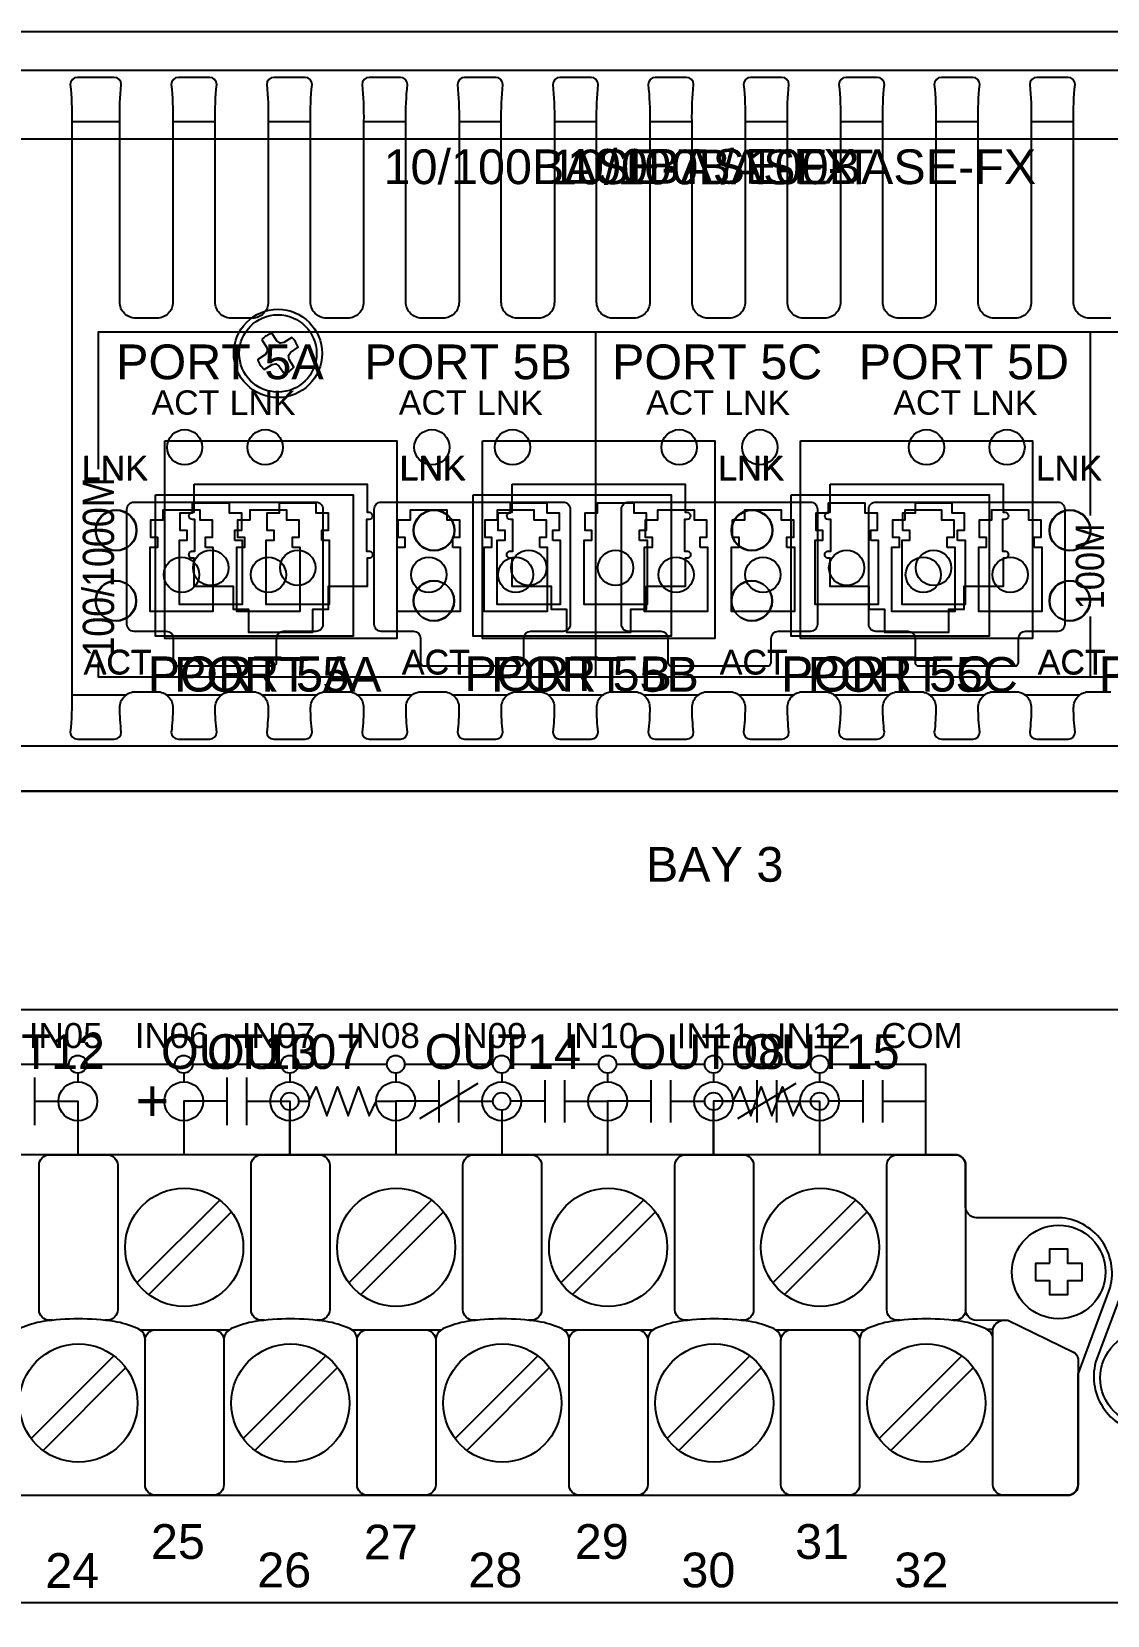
# Model space of a CAD drawing. Extents: x 1 to 47.7, y 0.3 to 34.2.
# Drawn here: x 35.343 to 38.388, y 12.571 to 17.055 of the extents above; entities that cross this region are included whole.
import ezdxf

# ---------------------------------------------------------------- set-up
doc = ezdxf.new("R2010")
doc.units = 0
doc.header["$MEASUREMENT"] = 0
for name, color, linetype in [('2_1__6___4__10-100BASE-T_C', 7, 'CONTINUOUS'), ('2_2__7___4__100BASE-FX_CON', 7, 'CONTINUOUS'), ('2_3__8___2__10-100BASE-T__', 7, 'CONTINUOUS'), ('2_4__9___2__100-1000BASE__', 7, 'CONTINUOUS'), ('4_1__2___8__OPTOISO_IND_LS', 7, 'CONTINUOUS'), ('4_2__7___8__OPTOISO_IND_LS', 7, 'CONTINUOUS'), ('4_3__4___24__OPTOISO_LS_IN', 7, 'CONTINUOUS'), ('4_4__D___24__OPTOISO_LS_IN', 7, 'CONTINUOUS'), ('4_5__8___8__OPTOISO_IND_LS', 7, 'CONTINUOUS'), ('6_0______DWG_', 7, 'CONTINUOUS')]:
    doc.layers.add(name, color=color, linetype=linetype)
doc.styles.add('ARIAL', font='arial.ttf')

msp = doc.modelspace()

# ---------------------------------------------------------------- linework, layer by layer
at = {"layer": '2_1__6___4__10-100BASE-T_C'}
for points in [[(35.0448, 16.7518), (39.5348, 16.7518, -0.414214), (39.6148, 16.6718), (39.6148, 15.1118, -0.414214), (39.5348, 15.0318), (35.0448, 15.0318, -0.414214), (34.9648, 15.1118), (34.9648, 16.6718, -0.414214)], [(35.9946, 16.1827), (36.0084, 16.1605), (36.0102, 16.15), (36.0043, 16.1411), (35.9828, 16.1263, 0.141658), (36.0009, 16.0986), (36.0231, 16.1123), (36.0336, 16.1142), (36.0425, 16.1083), (36.0572, 16.0868, 0.141658), (36.085, 16.1049), (36.0712, 16.1271), (36.0693, 16.1376), (36.0753, 16.1465), (36.0968, 16.1612, 0.141657), (36.0787, 16.189), (36.0565, 16.1752), (36.046, 16.1733), (36.0371, 16.1793), (36.0223, 16.2008, 0.141658)], [(35.8028, 15.774), (36.2928, 15.774), (36.2928, 15.694), (36.2978, 15.694, -1), (36.2978, 15.674), (36.2909, 15.674), (36.2909, 15.584), (36.2978, 15.584, -1.000014), (36.2978, 15.564), (36.2928, 15.564), (36.2928, 15.484), (36.1818, 15.484), (36.1818, 15.419), (36.1378, 15.419), (36.1378, 15.354), (35.9578, 15.354), (35.9578, 15.419), (35.9138, 15.419), (35.9138, 15.484), (35.8028, 15.484), (35.8028, 15.564), (35.7978, 15.564, -1.000005), (35.7978, 15.584), (35.8047, 15.584), (35.8047, 15.674), (35.7978, 15.674, -1), (35.7978, 15.694), (35.8028, 15.694)], [(36.7028, 15.774), (37.1928, 15.774), (37.1928, 15.694), (37.1978, 15.694, -1), (37.1978, 15.674), (37.1909, 15.674), (37.1909, 15.584), (37.1978, 15.584, -1.000014), (37.1978, 15.564), (37.1928, 15.564), (37.1928, 15.484), (37.0818, 15.484), (37.0818, 15.419), (37.0378, 15.419), (37.0378, 15.354), (36.8578, 15.354), (36.8578, 15.419), (36.8138, 15.419), (36.8138, 15.484), (36.7028, 15.484), (36.7028, 15.564), (36.6978, 15.564, -1.000005), (36.6978, 15.584), (36.7047, 15.584), (36.7047, 15.674), (36.6978, 15.674, -1), (36.6978, 15.694), (36.7028, 15.694)], [(37.6028, 15.774), (38.0928, 15.774), (38.0928, 15.694), (38.0978, 15.694, -1), (38.0978, 15.674), (38.0909, 15.674), (38.0909, 15.584), (38.0978, 15.584, -1.000014), (38.0978, 15.564), (38.0928, 15.564), (38.0928, 15.484), (37.9818, 15.484), (37.9818, 15.419), (37.9378, 15.419), (37.9378, 15.354), (37.7578, 15.354), (37.7578, 15.419), (37.7138, 15.419), (37.7138, 15.484), (37.6028, 15.484), (37.6028, 15.564), (37.5978, 15.564, -1.000005), (37.5978, 15.584), (37.6047, 15.584), (37.6047, 15.674), (37.5978, 15.674, -1), (37.5978, 15.694), (37.6028, 15.694)]]:
    msp.add_lwpolyline(points, format="xyb", close=True, dxfattribs=at)
for points in [[(35.7193, 15.8968), (36.3763, 15.8968), (36.3763, 15.3368), (35.7193, 15.3368)], [(36.6193, 15.8968), (37.2763, 15.8968), (37.2763, 15.3368), (36.6193, 15.3368)], [(37.5193, 15.8968), (38.1763, 15.8968), (38.1763, 15.3368), (37.5193, 15.3368)]]:
    msp.add_lwpolyline(points, close=True, dxfattribs=at)
for centre, radius in [((36.0398, 16.1438), 0.125), ((36.0398, 16.1438), 0.1095), ((35.5818, 15.6428), 0.0581), ((36.4818, 15.6428), 0.0581), ((37.3818, 15.6428), 0.0581), ((38.2818, 15.6428), 0.0581), ((35.5808, 15.4438), 0.0571), ((36.4808, 15.4438), 0.0571), ((37.3808, 15.4438), 0.0571), ((38.2808, 15.4438), 0.0571)]:
    msp.add_circle(centre, radius, dxfattribs=at)
at = {"layer": '2_2__7___4__100BASE-FX_CON'}
for points in [[(35.0448, 16.7518), (39.5348, 16.7518, -0.414214), (39.6148, 16.6718), (39.6148, 15.1118, -0.414214), (39.5348, 15.0318), (35.0448, 15.0318, -0.414214), (34.9648, 15.1118), (34.9648, 16.6718, -0.414214)], [(35.9946, 16.1827), (36.0084, 16.1605), (36.0102, 16.15), (36.0043, 16.1411), (35.9828, 16.1263, 0.141658), (36.0009, 16.0986), (36.0231, 16.1123), (36.0336, 16.1142), (36.0425, 16.1083), (36.0572, 16.0868, 0.141658), (36.085, 16.1049), (36.0712, 16.1271), (36.0693, 16.1376), (36.0753, 16.1465), (36.0968, 16.1612, 0.141657), (36.0787, 16.189), (36.0565, 16.1752), (36.046, 16.1733), (36.0371, 16.1793), (36.0223, 16.2008, 0.141658)]]:
    msp.add_lwpolyline(points, format="xyb", close=True, dxfattribs=at)
for points in [[(35.6928, 15.7438), (36.2528, 15.7438), (36.2528, 15.3438), (35.6928, 15.3438), (35.6928, 15.7438)], [(36.5928, 15.7438), (37.1528, 15.7438), (37.1528, 15.3438), (36.5928, 15.3438), (36.5928, 15.7438)], [(37.4928, 15.7438), (38.0528, 15.7438), (38.0528, 15.3438), (37.4928, 15.3438), (37.4928, 15.7438)], [(35.9178, 15.6138), (35.9178, 15.6438), (35.9373, 15.6438), (35.9373, 15.6918), (35.9023, 15.6918), (35.9023, 15.7198), (35.7973, 15.7198), (35.7973, 15.6918), (35.7623, 15.6918), (35.7623, 15.6438), (35.7818, 15.6438), (35.7818, 15.6138), (35.7598, 15.6138), (35.7598, 15.4338), (35.9398, 15.4338), (35.9398, 15.6138), (35.9178, 15.6138)], [(36.1638, 15.6138), (36.1638, 15.6438), (36.1833, 15.6438), (36.1833, 15.6918), (36.1483, 15.6918), (36.1483, 15.7198), (36.0433, 15.7198), (36.0433, 15.6918), (36.0083, 15.6918), (36.0083, 15.6438), (36.0278, 15.6438), (36.0278, 15.6138), (36.0058, 15.6138), (36.0058, 15.4338), (36.1858, 15.4338), (36.1858, 15.6138), (36.1638, 15.6138)], [(36.8178, 15.6138), (36.8178, 15.6438), (36.8373, 15.6438), (36.8373, 15.6918), (36.8023, 15.6918), (36.8023, 15.7198), (36.6973, 15.7198), (36.6973, 15.6918), (36.6623, 15.6918), (36.6623, 15.6438), (36.6818, 15.6438), (36.6818, 15.6138), (36.6598, 15.6138), (36.6598, 15.4338), (36.8398, 15.4338), (36.8398, 15.6138), (36.8178, 15.6138)], [(37.0638, 15.6138), (37.0638, 15.6438), (37.0833, 15.6438), (37.0833, 15.6918), (37.0483, 15.6918), (37.0483, 15.7198), (36.9433, 15.7198), (36.9433, 15.6918), (36.9083, 15.6918), (36.9083, 15.6438), (36.9278, 15.6438), (36.9278, 15.6138), (36.9058, 15.6138), (36.9058, 15.4338), (37.0858, 15.4338), (37.0858, 15.6138), (37.0638, 15.6138)], [(37.7178, 15.6138), (37.7178, 15.6438), (37.7373, 15.6438), (37.7373, 15.6918), (37.7023, 15.6918), (37.7023, 15.7198), (37.5973, 15.7198), (37.5973, 15.6918), (37.5623, 15.6918), (37.5623, 15.6438), (37.5818, 15.6438), (37.5818, 15.6138), (37.5598, 15.6138), (37.5598, 15.4338), (37.7398, 15.4338), (37.7398, 15.6138), (37.7178, 15.6138)], [(37.9638, 15.6138), (37.9638, 15.6438), (37.9833, 15.6438), (37.9833, 15.6918), (37.9483, 15.6918), (37.9483, 15.7198), (37.8433, 15.7198), (37.8433, 15.6918), (37.8083, 15.6918), (37.8083, 15.6438), (37.8278, 15.6438), (37.8278, 15.6138), (37.8058, 15.6138), (37.8058, 15.4338), (37.9858, 15.4338), (37.9858, 15.6138), (37.9638, 15.6138)]]:
    msp.add_lwpolyline(points, dxfattribs=at)
for centre, radius in [((36.0398, 16.1438), 0.125), ((36.0398, 16.1438), 0.1095), ((35.5818, 15.6428), 0.0571), ((36.4818, 15.6428), 0.0571), ((37.3818, 15.6428), 0.0571), ((38.2818, 15.6428), 0.0571), ((35.8498, 15.5368), 0.05), ((36.0958, 15.5368), 0.05), ((36.7498, 15.5368), 0.05), ((36.9958, 15.5368), 0.05), ((37.6498, 15.5368), 0.05), ((37.8958, 15.5368), 0.05), ((35.5818, 15.4428), 0.0571), ((36.4818, 15.4428), 0.0571), ((37.3818, 15.4428), 0.0571), ((38.2818, 15.4428), 0.0571)]:
    msp.add_circle(centre, radius, dxfattribs=at)
at = {"layer": '2_3__8___2__10-100BASE-T__'}
for points in [[(35.0448, 16.7518), (39.5348, 16.7518, -0.414214), (39.6148, 16.6718), (39.6148, 15.1118, -0.414214), (39.5348, 15.0318), (35.0448, 15.0318, -0.414214), (34.9648, 15.1118), (34.9648, 16.6718, -0.414214)], [(35.9946, 16.1827), (36.0084, 16.1605), (36.0102, 16.15), (36.0043, 16.1411), (35.9828, 16.1263, 0.141658), (36.0009, 16.0986), (36.0231, 16.1123), (36.0336, 16.1142), (36.0425, 16.1083), (36.0572, 16.0868, 0.141658), (36.085, 16.1049), (36.0712, 16.1271), (36.0693, 16.1376), (36.0753, 16.1465), (36.0968, 16.1612, 0.141657), (36.0787, 16.189), (36.0565, 16.1752), (36.046, 16.1733), (36.0371, 16.1793), (36.0223, 16.2008, 0.141658)], [(36.7028, 15.774), (37.1928, 15.774), (37.1928, 15.694), (37.1978, 15.694, -1), (37.1978, 15.674), (37.1909, 15.674), (37.1909, 15.584), (37.1978, 15.584, -1.000014), (37.1978, 15.564), (37.1928, 15.564), (37.1928, 15.484), (37.0818, 15.484), (37.0818, 15.419), (37.0378, 15.419), (37.0378, 15.354), (36.8578, 15.354), (36.8578, 15.419), (36.8138, 15.419), (36.8138, 15.484), (36.7028, 15.484), (36.7028, 15.564), (36.6978, 15.564, -1.000005), (36.6978, 15.584), (36.7047, 15.584), (36.7047, 15.674), (36.6978, 15.674, -1), (36.6978, 15.694), (36.7028, 15.694)]]:
    msp.add_lwpolyline(points, format="xyb", close=True, dxfattribs=at)
msp.add_lwpolyline([(36.6193, 15.8968), (37.2763, 15.8968), (37.2763, 15.3368), (36.6193, 15.3368)], close=True, dxfattribs=at)
for points in [[(35.6928, 15.7438), (36.2528, 15.7438), (36.2528, 15.3438), (35.6928, 15.3438), (35.6928, 15.7438)], [(37.4928, 15.7438), (38.0528, 15.7438), (38.0528, 15.3438), (37.4928, 15.3438), (37.4928, 15.7438)], [(35.9178, 15.6138), (35.9178, 15.6438), (35.9373, 15.6438), (35.9373, 15.6918), (35.9023, 15.6918), (35.9023, 15.7198), (35.7973, 15.7198), (35.7973, 15.6918), (35.7623, 15.6918), (35.7623, 15.6438), (35.7818, 15.6438), (35.7818, 15.6138), (35.7598, 15.6138), (35.7598, 15.4338), (35.9398, 15.4338), (35.9398, 15.6138), (35.9178, 15.6138)], [(36.1638, 15.6138), (36.1638, 15.6438), (36.1833, 15.6438), (36.1833, 15.6918), (36.1483, 15.6918), (36.1483, 15.7198), (36.0433, 15.7198), (36.0433, 15.6918), (36.0083, 15.6918), (36.0083, 15.6438), (36.0278, 15.6438), (36.0278, 15.6138), (36.0058, 15.6138), (36.0058, 15.4338), (36.1858, 15.4338), (36.1858, 15.6138), (36.1638, 15.6138)], [(37.7178, 15.6138), (37.7178, 15.6438), (37.7373, 15.6438), (37.7373, 15.6918), (37.7023, 15.6918), (37.7023, 15.7198), (37.5973, 15.7198), (37.5973, 15.6918), (37.5623, 15.6918), (37.5623, 15.6438), (37.5818, 15.6438), (37.5818, 15.6138), (37.5598, 15.6138), (37.5598, 15.4338), (37.7398, 15.4338), (37.7398, 15.6138), (37.7178, 15.6138)], [(37.9638, 15.6138), (37.9638, 15.6438), (37.9833, 15.6438), (37.9833, 15.6918), (37.9483, 15.6918), (37.9483, 15.7198), (37.8433, 15.7198), (37.8433, 15.6918), (37.8083, 15.6918), (37.8083, 15.6438), (37.8278, 15.6438), (37.8278, 15.6138), (37.8058, 15.6138), (37.8058, 15.4338), (37.9858, 15.4338), (37.9858, 15.6138), (37.9638, 15.6138)]]:
    msp.add_lwpolyline(points, dxfattribs=at)
for centre, radius in [((36.0398, 16.1438), 0.125), ((36.0398, 16.1438), 0.1095), ((35.5818, 15.6428), 0.0571), ((36.4818, 15.6428), 0.0581), ((37.3818, 15.6428), 0.0571), ((38.2818, 15.6428), 0.0581), ((35.8498, 15.5368), 0.05), ((36.0958, 15.5368), 0.05), ((37.6498, 15.5368), 0.05), ((37.8958, 15.5368), 0.05), ((35.5818, 15.4428), 0.0571), ((36.4808, 15.4438), 0.0571), ((37.3818, 15.4428), 0.0571), ((38.2808, 15.4438), 0.0571)]:
    msp.add_circle(centre, radius, dxfattribs=at)
at = {"layer": '2_4__9___2__100-1000BASE__'}
for p, q in [((36.9398, 15.2272), (36.9398, 16.2048)), ((38.3398, 15.6853), (38.3398, 16.2048)), ((38.3398, 15.2272), (38.3398, 15.3992))]:
    msp.add_line(p, q, dxfattribs=at)
msp.add_lwpolyline([(38.3975, 16.2439), (38.337, 16.2439, -0.415032), (38.2921, 16.2888), (38.2921, 16.8004, -0.030099), (38.2965, 16.9053, 0.41291), (38.2766, 16.9253), (38.188, 16.9253, 0.41291), (38.168, 16.9053, -0.030099), (38.1724, 16.8004), (38.1724, 16.2888, -0.415329), (38.1275, 16.2439), (38.067, 16.2439, -0.415032), (38.0221, 16.2888), (38.0221, 16.8004, -0.030099), (38.0265, 16.9053, 0.41291), (38.0066, 16.9253), (37.918, 16.9253, 0.41291), (37.898, 16.9053, -0.030099), (37.9024, 16.8004), (37.9024, 16.2888, -0.415329), (37.8575, 16.2439), (37.797, 16.2439, -0.415032), (37.7521, 16.2888), (37.7521, 16.8004, -0.030099), (37.7565, 16.9053, 0.41291), (37.7366, 16.9253), (37.648, 16.9253, 0.41291), (37.628, 16.9053, -0.030099), (37.6324, 16.8004), (37.6324, 16.2888, -0.415329), (37.5875, 16.2439), (37.527, 16.2439, -0.415032), (37.4821, 16.2888), (37.4821, 16.8004, -0.030099), (37.4865, 16.9053, 0.41291), (37.4666, 16.9253), (37.378, 16.9253, 0.41291), (37.358, 16.9053, -0.030099), (37.3624, 16.8004), (37.3624, 16.2888, -0.415329), (37.3175, 16.2439), (37.257, 16.2439, -0.415032), (37.2121, 16.2888), (37.2121, 16.8004, -0.030099), (37.2165, 16.9053, 0.41291), (37.1966, 16.9253), (37.108, 16.9253, 0.41291), (37.088, 16.9053, -0.030099), (37.0924, 16.8004), (37.0924, 16.2888, -0.415329), (37.0475, 16.2439), (36.987, 16.2439, -0.415032), (36.9421, 16.2888), (36.9421, 16.8004, -0.030099), (36.9465, 16.9053, 0.41291), (36.9266, 16.9253), (36.838, 16.9253, 0.41291), (36.818, 16.9053, -0.030099), (36.8224, 16.8004), (36.8224, 16.2888, -0.415329), (36.7775, 16.2439), (36.717, 16.2439, -0.415032), (36.6721, 16.2888), (36.6721, 16.8004, -0.030099), (36.6765, 16.9053, 0.41291), (36.6566, 16.9253), (36.568, 16.9253, 0.41291), (36.548, 16.9053, -0.030099), (36.5524, 16.8004), (36.5524, 16.2888, -0.415329), (36.5075, 16.2439), (36.447, 16.2439, -0.415032), (36.4021, 16.2888), (36.4021, 16.8004, -0.030099), (36.4065, 16.9053, 0.41291), (36.3866, 16.9253), (36.298, 16.9253, 0.41291), (36.278, 16.9053, -0.030099), (36.2824, 16.8004), (36.2824, 16.2888, -0.415329), (36.2375, 16.2439), (36.177, 16.2439, -0.415032), (36.1321, 16.2888), (36.1321, 16.8004, -0.030099), (36.1365, 16.9053, 0.41291), (36.1166, 16.9253), (36.028, 16.9253, 0.41291), (36.008, 16.9053, -0.030099), (36.0124, 16.8004), (36.0124, 16.2888, -0.415329), (35.9675, 16.2439), (35.907, 16.2439, -0.415032), (35.8621, 16.2888), (35.8621, 16.8004, -0.030099), (35.8665, 16.9053, 0.41291), (35.8466, 16.9253), (35.758, 16.9253, 0.41291), (35.738, 16.9053, -0.030099), (35.7424, 16.8004), (35.7424, 16.2888, -0.415329), (35.6975, 16.2439), (35.637, 16.2439, -0.415032), (35.5921, 16.2888), (35.5921, 16.8004, -0.030099), (35.5965, 16.9053, 0.41291), (35.5766, 16.9253), (35.472, 16.9253, 0.41291), (35.452, 16.9053, -0.030099), (35.4564, 16.8004, -0.000059), (35.4564, 15.1767, -0.030072), (35.452, 15.0718, 0.41291), (35.472, 15.0518), (35.5766, 15.0518, 0.41291), (35.5965, 15.0718, -0.033142), (35.5924, 15.1409, -0.42184), (35.6371, 15.1862), (35.6975, 15.1862, -0.421779), (35.7422, 15.1409, -0.033142), (35.738, 15.0718, 0.41291), (35.758, 15.0518), (35.8466, 15.0518, 0.41291), (35.8665, 15.0718, -0.033142), (35.8624, 15.1409, -0.42184), (35.9071, 15.1862), (35.9675, 15.1862, -0.421779), (36.0122, 15.1409, -0.033142), (36.008, 15.0718, 0.41291), (36.028, 15.0518), (36.1166, 15.0518, 0.41291), (36.1365, 15.0718, -0.033142), (36.1324, 15.1409, -0.42184), (36.1771, 15.1862), (36.2375, 15.1862, -0.421779), (36.2822, 15.1409, -0.033142), (36.278, 15.0718, 0.41291), (36.298, 15.0518), (36.3866, 15.0518, 0.41291), (36.4065, 15.0718, -0.033142), (36.4024, 15.1409, -0.42184), (36.4471, 15.1862), (36.5075, 15.1862, -0.421779), (36.5522, 15.1409, -0.033142), (36.548, 15.0718, 0.41291), (36.568, 15.0518), (36.6566, 15.0518, 0.41291), (36.6765, 15.0718, -0.033142), (36.6724, 15.1409, -0.42184), (36.7171, 15.1862), (36.7775, 15.1862, -0.421779), (36.8222, 15.1409, -0.033142), (36.818, 15.0718, 0.41291), (36.838, 15.0518), (36.9266, 15.0518, 0.41291), (36.9465, 15.0718, -0.033142), (36.9424, 15.1409, -0.42184), (36.9871, 15.1862), (37.0475, 15.1862, -0.421779), (37.0922, 15.1409, -0.033142), (37.088, 15.0718, 0.41291), (37.108, 15.0518), (37.1966, 15.0518, 0.41291), (37.2165, 15.0718, -0.033142), (37.2124, 15.1409, -0.42184), (37.2571, 15.1862), (37.3175, 15.1862, -0.421779), (37.3622, 15.1409, -0.033142), (37.358, 15.0718, 0.41291), (37.378, 15.0518), (37.4666, 15.0518, 0.41291), (37.4865, 15.0718, -0.033142), (37.4824, 15.1409, -0.42184), (37.5271, 15.1862), (37.5875, 15.1862, -0.421779), (37.6322, 15.1409, -0.033142), (37.628, 15.0718, 0.41291), (37.648, 15.0518), (37.7366, 15.0518, 0.41291), (37.7565, 15.0718, -0.033142), (37.7524, 15.1409, -0.42184), (37.7971, 15.1862), (37.8575, 15.1862, -0.421779), (37.9022, 15.1409, -0.033142), (37.898, 15.0718, 0.41291), (37.918, 15.0518), (38.0066, 15.0518, 0.41291), (38.0265, 15.0718, -0.033142), (38.0224, 15.1409, -0.42184), (38.0671, 15.1862), (38.1275, 15.1862, -0.421779), (38.1722, 15.1409, -0.033142), (38.168, 15.0718, 0.41291), (38.188, 15.0518), (38.2766, 15.0518, 0.41291), (38.2965, 15.0718, -0.033142), (38.2924, 15.1409, -0.42184), (38.3371, 15.1862), (38.3975, 15.1862, -0.421779)], format="xyb", dxfattribs=at)
for points in [[(35.0901, 16.9456), (39.4895, 16.9456, -0.414444), (39.6144, 16.8207), (39.6144, 15.1564, -0.413495), (39.4892, 15.0318), (35.0904, 15.0318, -0.413496), (34.9652, 15.1564), (34.9652, 16.8207, -0.414444)], [(35.6325, 15.7229), (36.1471, 15.7229, -0.414573), (36.1671, 15.7029), (36.1671, 15.3767, -0.416018), (36.1471, 15.3567), (36.0551, 15.3567, 0.41265), (36.0352, 15.3367), (36.0352, 15.2681, -0.418703), (36.0252, 15.2582), (35.7544, 15.2582, -0.419075), (35.7444, 15.2681), (35.7444, 15.3367, 0.41265), (35.7244, 15.3567), (35.6324, 15.3567, -0.416018), (35.6124, 15.3767), (35.6124, 15.7029, -0.414573)], [(36.3325, 15.7229), (36.8471, 15.7229, -0.414573), (36.8671, 15.7029), (36.8671, 15.3767, -0.416018), (36.8472, 15.3567), (36.7552, 15.3567, 0.41265), (36.7352, 15.3367), (36.7352, 15.2681, -0.418703), (36.7252, 15.2582), (36.4544, 15.2582, -0.419075), (36.4444, 15.2681), (36.4444, 15.3367, 0.41265), (36.4244, 15.3567), (36.3324, 15.3567, -0.416018), (36.3124, 15.3767), (36.3124, 15.7029, -0.414573)], [(37.0325, 15.7229), (37.5471, 15.7229, -0.414573), (37.5671, 15.7029), (37.5671, 15.3767, -0.416018), (37.5472, 15.3567), (37.4552, 15.3567, 0.41265), (37.4352, 15.3367), (37.4352, 15.2681, -0.418703), (37.4252, 15.2582), (37.1544, 15.2582, -0.419075), (37.1444, 15.2681), (37.1444, 15.3367, 0.41265), (37.1244, 15.3567), (37.0324, 15.3567, -0.416018), (37.0124, 15.3767), (37.0124, 15.7029, -0.414573)], [(37.7325, 15.7229), (38.2471, 15.7229, -0.414573), (38.2671, 15.7029), (38.2671, 15.3767, -0.416018), (38.2472, 15.3567), (38.1552, 15.3567, 0.41265), (38.1352, 15.3367), (38.1352, 15.2681, -0.418703), (38.1252, 15.2582), (37.8544, 15.2582, -0.419075), (37.8444, 15.2681), (37.8444, 15.3367, 0.41265), (37.8244, 15.3567), (37.7324, 15.3567, -0.416018), (37.7124, 15.3767), (37.7124, 15.7029, -0.414573)]]:
    msp.add_lwpolyline(points, format="xyb", close=True, dxfattribs=at)
for points in [[(35.4564, 16.8004), (35.5921, 16.8004)], [(35.7424, 16.8004), (35.8622, 16.8004)], [(36.0124, 16.8004), (36.1321, 16.8004)], [(36.2824, 16.8004), (36.4022, 16.8004)], [(36.5524, 16.8004), (36.6722, 16.8004)], [(36.8224, 16.8004), (36.9422, 16.8004)], [(37.0924, 16.8004), (37.2122, 16.8004)], [(37.3624, 16.8004), (37.4821, 16.8004)], [(37.6324, 16.8004), (37.7521, 16.8004)], [(37.9024, 16.8004), (38.0221, 16.8004)], [(38.1724, 16.8004), (38.2921, 16.8004)], [(35.5314, 15.8157), (35.5314, 16.2048), (39.0248, 16.2048), (39.0248, 15.2272), (35.5314, 15.2272), (35.5314, 15.2688)], [(35.8348, 15.5942), (35.8348, 15.6241), (35.8543, 15.6241), (35.8543, 15.6722), (35.8193, 15.6722), (35.8193, 15.7002), (35.7143, 15.7002), (35.7143, 15.6722), (35.6793, 15.6722), (35.6793, 15.6241), (35.6988, 15.6241), (35.6988, 15.5942), (35.6768, 15.5942), (35.6768, 15.4142), (35.8568, 15.4142), (35.8568, 15.5942), (35.8348, 15.5942)], [(36.0808, 15.5942), (36.0808, 15.6241), (36.1003, 15.6241), (36.1003, 15.6722), (36.0653, 15.6722), (36.0653, 15.7002), (35.9603, 15.7002), (35.9603, 15.6722), (35.9253, 15.6722), (35.9253, 15.6241), (35.9448, 15.6241), (35.9448, 15.5942), (35.9228, 15.5942), (35.9228, 15.4142), (36.1028, 15.4142), (36.1028, 15.5942), (36.0808, 15.5942)], [(36.5348, 15.5942), (36.5348, 15.6241), (36.5543, 15.6241), (36.5543, 15.6722), (36.5193, 15.6722), (36.5193, 15.7002), (36.4143, 15.7002), (36.4143, 15.6722), (36.3793, 15.6722), (36.3793, 15.6241), (36.3988, 15.6241), (36.3988, 15.5942), (36.3768, 15.5942), (36.3768, 15.4142), (36.5568, 15.4142), (36.5568, 15.5942), (36.5348, 15.5942)], [(36.7808, 15.5942), (36.7808, 15.6241), (36.8003, 15.6241), (36.8003, 15.6722), (36.7653, 15.6722), (36.7653, 15.7002), (36.6603, 15.7002), (36.6603, 15.6722), (36.6253, 15.6722), (36.6253, 15.6241), (36.6448, 15.6241), (36.6448, 15.5942), (36.6228, 15.5942), (36.6228, 15.4142), (36.8028, 15.4142), (36.8028, 15.5942), (36.7808, 15.5942)], [(37.2348, 15.5942), (37.2348, 15.6241), (37.2543, 15.6241), (37.2543, 15.6722), (37.2193, 15.6722), (37.2193, 15.7002), (37.1143, 15.7002), (37.1143, 15.6722), (37.0793, 15.6722), (37.0793, 15.6241), (37.0988, 15.6241), (37.0988, 15.5942), (37.0768, 15.5942), (37.0768, 15.4142), (37.2568, 15.4142), (37.2568, 15.5942), (37.2348, 15.5942)], [(37.4808, 15.5942), (37.4808, 15.6241), (37.5003, 15.6241), (37.5003, 15.6722), (37.4653, 15.6722), (37.4653, 15.7002), (37.3603, 15.7002), (37.3603, 15.6722), (37.3253, 15.6722), (37.3253, 15.6241), (37.3448, 15.6241), (37.3448, 15.5942), (37.3228, 15.5942), (37.3228, 15.4142), (37.5028, 15.4142), (37.5028, 15.5942), (37.4808, 15.5942)], [(37.9348, 15.5942), (37.9348, 15.6241), (37.9543, 15.6241), (37.9543, 15.6722), (37.9193, 15.6722), (37.9193, 15.7002), (37.8143, 15.7002), (37.8143, 15.6722), (37.7793, 15.6722), (37.7793, 15.6241), (37.7988, 15.6241), (37.7988, 15.5942), (37.7768, 15.5942), (37.7768, 15.4142), (37.9568, 15.4142), (37.9568, 15.5942), (37.9348, 15.5942)], [(38.1808, 15.5942), (38.1808, 15.6241), (38.2003, 15.6241), (38.2003, 15.6722), (38.1653, 15.6722), (38.1653, 15.7002), (38.0603, 15.7002), (38.0603, 15.6722), (38.0253, 15.6722), (38.0253, 15.6241), (38.0448, 15.6241), (38.0448, 15.5942), (38.0228, 15.5942), (38.0228, 15.4142), (38.2028, 15.4142), (38.2028, 15.5942), (38.1808, 15.5942)], [(35.6093, 15.1767), (35.4564, 15.1767)], [(35.8793, 15.1767), (35.7253, 15.1767)], [(36.1493, 15.1767), (35.9953, 15.1767)], [(36.4193, 15.1767), (36.2653, 15.1767)], [(36.6893, 15.1767), (36.5353, 15.1767)], [(36.9593, 15.1767), (36.8053, 15.1767)], [(37.2293, 15.1767), (37.0753, 15.1767)], [(37.4993, 15.1767), (37.3453, 15.1767)], [(37.7693, 15.1767), (37.6153, 15.1767)], [(38.0393, 15.1767), (37.8853, 15.1767)], [(38.3093, 15.1767), (38.1553, 15.1767)]]:
    msp.add_lwpolyline(points, dxfattribs=at)
for centre in [(35.7758, 15.8781), (36.0038, 15.8781), (36.4758, 15.8781), (36.7038, 15.8781), (37.1758, 15.8781), (37.4038, 15.8781), (37.8758, 15.8781), (38.1038, 15.8781), (35.7668, 15.5172), (36.0128, 15.5172), (36.4668, 15.5172), (36.7128, 15.5172), (37.1668, 15.5172), (37.4128, 15.5172), (37.8668, 15.5172), (38.1128, 15.5172)]:
    msp.add_circle(centre, 0.05, dxfattribs=at)
at = {"layer": '4_1__2___8__OPTOISO_IND_LS'}
for points in [[(35.351, 14.094), (35.351, 13.959)], [(35.8953, 14.094), (35.8953, 13.959)], [(35.951, 14.094), (35.951, 13.959)], [(36.4953, 14.0865), (36.4953, 13.9665)], [(36.551, 14.0865), (36.551, 13.9665)], [(36.7953, 14.0865), (36.7953, 13.9665)], [(36.851, 14.0865), (36.851, 13.9665)], [(37.3953, 14.0865), (37.3953, 13.9665)], [(37.451, 14.0865), (37.451, 13.9665)], [(37.6953, 14.0865), (37.6953, 13.9665)], [(37.751, 14.0865), (37.751, 13.9665)], [(36.6056, 14.0765), (36.4407, 13.9765)], [(37.5056, 14.0765), (37.3407, 13.9765)], [(35.351, 14.0265), (35.4732, 14.0265), (35.4732, 13.8753)], [(35.8953, 14.0265), (35.7732, 14.0265), (35.7732, 13.8753)], [(35.951, 14.0265), (36.0732, 14.0265), (36.0732, 13.8753)], [(36.4953, 14.0265), (36.3732, 14.0265), (36.3732, 13.8753)], [(36.551, 14.0265), (36.6482, 14.0265)], [(36.6732, 14.0015), (36.6732, 13.8753)], [(36.7953, 14.0265), (36.6982, 14.0265)], [(36.851, 14.0265), (36.9732, 14.0265), (36.9732, 13.8753)], [(37.3953, 14.0265), (37.2732, 14.0265), (37.2732, 13.8753)], [(37.451, 14.0265), (37.5482, 14.0265)], [(37.5732, 14.0015), (37.5732, 13.8753)], [(37.6953, 14.0265), (37.5982, 14.0265)], [(37.751, 14.0265), (37.8732, 14.0265), (37.8732, 13.8753)]]:
    msp.add_lwpolyline(points, dxfattribs=at)
for centre in [(36.6732, 14.0265), (37.5732, 14.0265)]:
    msp.add_circle(centre, 0.025, dxfattribs=at)
at = {"layer": '4_2__7___8__OPTOISO_IND_LS'}
for points in [[(35.351, 14.094), (35.351, 13.959)], [(35.8953, 14.094), (35.8953, 13.959)], [(35.951, 14.094), (35.951, 13.959)], [(36.4953, 14.0865), (36.4953, 13.9665)], [(36.551, 14.0865), (36.551, 13.9665)], [(36.7953, 14.0865), (36.7953, 13.9665)], [(36.851, 14.0865), (36.851, 13.9665)], [(37.3953, 14.0865), (37.3953, 13.9665)], [(37.451, 14.0865), (37.451, 13.9665)], [(37.6953, 14.0865), (37.6953, 13.9665)], [(37.751, 14.0865), (37.751, 13.9665)], [(36.6056, 14.0765), (36.4407, 13.9765)], [(37.5056, 14.0765), (37.3407, 13.9765)], [(35.351, 14.0265), (35.4732, 14.0265), (35.4732, 13.8753)], [(35.8953, 14.0265), (35.7732, 14.0265), (35.7732, 13.8753)], [(35.951, 14.0265), (36.0732, 14.0265), (36.0732, 13.8753)], [(36.4953, 14.0265), (36.3732, 14.0265), (36.3732, 13.8753)], [(36.551, 14.0265), (36.6482, 14.0265)], [(36.6732, 14.0015), (36.6732, 13.8753)], [(36.7953, 14.0265), (36.6982, 14.0265)], [(36.851, 14.0265), (36.9732, 14.0265), (36.9732, 13.8753)], [(37.3953, 14.0265), (37.2732, 14.0265), (37.2732, 13.8753)], [(37.451, 14.0265), (37.5482, 14.0265)], [(37.5732, 14.0015), (37.5732, 13.8753)], [(37.6953, 14.0265), (37.5982, 14.0265)], [(37.751, 14.0265), (37.8732, 14.0265), (37.8732, 13.8753)]]:
    msp.add_lwpolyline(points, dxfattribs=at)
for centre in [(36.6732, 14.0265), (37.5732, 14.0265)]:
    msp.add_circle(centre, 0.025, dxfattribs=at)
at = {"layer": '4_3__4___24__OPTOISO_LS_IN'}
for points in [[(35.1732, 14.0815), (35.1732, 14.1315), (35.4482, 14.1315)], [(35.4982, 14.1315), (35.7482, 14.1315)], [(35.7982, 14.1315), (36.0482, 14.1315)], [(36.0982, 14.1315), (36.3482, 14.1315)], [(36.3982, 14.1315), (36.6482, 14.1315)], [(36.6982, 14.1315), (36.9482, 14.1315)], [(36.9982, 14.1315), (37.2482, 14.1315)], [(37.2982, 14.1315), (37.5482, 14.1315)], [(37.5982, 14.1315), (37.8732, 14.1315), (37.8732, 13.8753)], [(35.4732, 14.1065), (35.4732, 14.0815)], [(35.7732, 14.1065), (35.7732, 14.0815)], [(36.0732, 14.1065), (36.0732, 14.0815)], [(36.3732, 14.1065), (36.3732, 14.0815)], [(36.6732, 14.1065), (36.6732, 14.0815)], [(36.9732, 14.1065), (36.9732, 14.0815)], [(37.2732, 14.1065), (37.2732, 14.0815)], [(37.5732, 14.1065), (37.5732, 14.0815)], [(35.4732, 13.9715), (35.4732, 13.8753)], [(35.7732, 13.9715), (35.7732, 13.8753)], [(36.0732, 13.9715), (36.0732, 13.8753)], [(36.3732, 13.9715), (36.3732, 13.8753)], [(36.6732, 13.9715), (36.6732, 13.8753)], [(36.9732, 13.9715), (36.9732, 13.8753)], [(37.2732, 13.9715), (37.2732, 13.8753)], [(37.5732, 13.9715), (37.5732, 13.8753)]]:
    msp.add_lwpolyline(points, dxfattribs=at)
for centre, radius in [((35.4732, 14.1315), 0.025), ((35.7732, 14.1315), 0.025), ((36.0732, 14.1315), 0.025), ((36.3732, 14.1315), 0.025), ((36.6732, 14.1315), 0.025), ((36.9732, 14.1315), 0.025), ((37.2732, 14.1315), 0.025), ((37.5732, 14.1315), 0.025), ((35.4732, 14.0265), 0.055), ((35.7732, 14.0265), 0.055), ((36.0732, 14.0265), 0.055), ((36.3732, 14.0265), 0.055), ((36.6732, 14.0265), 0.055), ((36.9732, 14.0265), 0.055), ((37.2732, 14.0265), 0.055), ((37.5732, 14.0265), 0.055)]:
    msp.add_circle(centre, radius, dxfattribs=at)
at = {"layer": '4_4__D___24__OPTOISO_LS_IN'}
for points in [[(35.1732, 14.0815), (35.1732, 14.1315), (35.4482, 14.1315)], [(35.4982, 14.1315), (35.7482, 14.1315)], [(35.7982, 14.1315), (36.0482, 14.1315)], [(36.0982, 14.1315), (36.3482, 14.1315)], [(36.3982, 14.1315), (36.6482, 14.1315)], [(36.6982, 14.1315), (36.9482, 14.1315)], [(36.9982, 14.1315), (37.2482, 14.1315)], [(37.2982, 14.1315), (37.5482, 14.1315)], [(37.5982, 14.1315), (37.8732, 14.1315), (37.8732, 13.8753)], [(35.4732, 14.1065), (35.4732, 14.0815)], [(35.7732, 14.1065), (35.7732, 14.0815)], [(36.0732, 14.1065), (36.0732, 14.0815)], [(36.3732, 14.1065), (36.3732, 14.0815)], [(36.6732, 14.1065), (36.6732, 14.0815)], [(36.9732, 14.1065), (36.9732, 14.0815)], [(37.2732, 14.1065), (37.2732, 14.0815)], [(37.5732, 14.1065), (37.5732, 14.0815)], [(35.4732, 13.9715), (35.4732, 13.8753)], [(35.7732, 13.9715), (35.7732, 13.8753)], [(36.0732, 13.9715), (36.0732, 13.8753)], [(36.3732, 13.9715), (36.3732, 13.8753)], [(36.6732, 13.9715), (36.6732, 13.8753)], [(36.9732, 13.9715), (36.9732, 13.8753)], [(37.2732, 13.9715), (37.2732, 13.8753)], [(37.5732, 13.9715), (37.5732, 13.8753)]]:
    msp.add_lwpolyline(points, dxfattribs=at)
for centre, radius in [((35.4732, 14.1315), 0.025), ((35.7732, 14.1315), 0.025), ((36.0732, 14.1315), 0.025), ((36.3732, 14.1315), 0.025), ((36.6732, 14.1315), 0.025), ((36.9732, 14.1315), 0.025), ((37.2732, 14.1315), 0.025), ((37.5732, 14.1315), 0.025), ((35.4732, 14.0265), 0.055), ((35.7732, 14.0265), 0.055), ((36.0732, 14.0265), 0.055), ((36.3732, 14.0265), 0.055), ((36.6732, 14.0265), 0.055), ((36.9732, 14.0265), 0.055), ((37.2732, 14.0265), 0.055), ((37.5732, 14.0265), 0.055)]:
    msp.add_circle(centre, radius, dxfattribs=at)
at = {"layer": '4_5__8___8__OPTOISO_IND_LS'}
for points in [[(35.8953, 14.0865), (35.8953, 13.9665)], [(35.951, 14.0865), (35.951, 13.9665)], [(37.0953, 14.0865), (37.0953, 13.9665)], [(37.151, 14.0865), (37.151, 13.9665)], [(36.0982, 14.0265), (36.1281, 14.0265), (36.1481, 14.0677), (36.1781, 13.9852), (36.2081, 14.0677), (36.2382, 13.9852), (36.2682, 14.0677), (36.2982, 13.9852), (36.3182, 14.0265), (36.3732, 14.0265), (36.3732, 13.8753)], [(37.2982, 14.0265), (37.3281, 14.0265), (37.3481, 14.0677), (37.3781, 13.9852), (37.4081, 14.0677), (37.4382, 13.9852), (37.4682, 14.0677), (37.4982, 13.9852), (37.5182, 14.0265), (37.5732, 14.0265), (37.5732, 13.8753)], [(35.8953, 14.0265), (35.7732, 14.0265), (35.7732, 13.8753)], [(35.951, 14.0265), (36.0482, 14.0265)], [(36.0732, 13.8753), (36.0732, 14.0015)], [(37.0953, 14.0265), (36.9732, 14.0265), (36.9732, 13.8753)], [(37.151, 14.0265), (37.2482, 14.0265)], [(37.2732, 13.8753), (37.2732, 14.0015)]]:
    msp.add_lwpolyline(points, dxfattribs=at)
for centre in [(36.0732, 14.0265), (37.2732, 14.0265)]:
    msp.add_circle(centre, 0.025, dxfattribs=at)
at = {"layer": '6_0______DWG_'}
for points in [[(44.14, 17.0547), (27.11, 17.0547, 0.414214), (27, 16.9447), (27, 15.0147, 0.414214), (27.11, 14.9047), (44.14, 14.9047, 0.414214), (44.25, 15.0147), (44.25, 16.9447, 0.414214), (44.14, 17.0547)], [(33.263, 12.9412, 0.414213), (33.293, 12.9112), (38.2748, 12.9111, 0.414214), (38.3048, 12.9411), (38.3048, 13.2542), (38.3957, 13.4989, 0.480048), (38.2507, 13.6971), (38.0165, 13.6971, -0.414214), (37.9865, 13.7271), (37.9865, 13.8453, 0.414212), (37.9565, 13.8753), (37.9565, 13.8753), (32.9754, 13.8754, 0.414215), (32.9454, 13.8454), (32.9455, 13.5325), (32.8546, 13.2877, 0.47859), (32.9996, 13.0892), (33.233, 13.0892, -0.414214), (33.263, 13.0592)], [(35.4015, 13.4066), (35.3936, 13.4066, -0.414214), (35.3636, 13.4366), (35.3636, 13.8453, -0.414214), (35.3936, 13.8753), (35.5564, 13.8753, -0.414214), (35.5864, 13.8453), (35.5864, 13.4366, -0.414214), (35.5564, 13.4066), (35.5496, 13.4066)], [(36.0015, 13.4066), (35.9936, 13.4066, -0.414214), (35.9636, 13.4366), (35.9636, 13.8453, -0.414214), (35.9936, 13.8753), (36.1564, 13.8753, -0.414214), (36.1864, 13.8453), (36.1864, 13.4366, -0.414214), (36.1564, 13.4066), (36.1496, 13.4066)], [(36.6015, 13.4066), (36.5936, 13.4066, -0.414214), (36.5636, 13.4366), (36.5636, 13.8453, -0.414214), (36.5936, 13.8753), (36.7564, 13.8753, -0.414214), (36.7864, 13.8453), (36.7864, 13.4366, -0.414214), (36.7564, 13.4066), (36.7496, 13.4066)], [(37.2015, 13.4066), (37.1936, 13.4066, -0.414214), (37.1636, 13.4366), (37.1636, 13.8453, -0.414214), (37.1936, 13.8753), (37.3564, 13.8753, -0.414214), (37.3864, 13.8453), (37.3864, 13.4366, -0.414214), (37.3564, 13.4066), (37.3496, 13.4066)], [(37.8015, 13.4066), (37.7936, 13.4066, -0.414214), (37.7636, 13.4366), (37.7636, 13.8453, -0.414214), (37.7936, 13.8753), (37.9565, 13.8753, -0.414214), (37.9865, 13.8453), (37.9865, 13.4366, -0.414214), (37.9565, 13.4066), (37.9496, 13.4066)], [(38.763, 12.9412, 0.414213), (38.793, 12.9112), (43.7748, 12.9111, 0.414214), (43.8048, 12.9411), (43.8048, 13.2542), (43.8957, 13.4989, 0.480048), (43.7507, 13.6971), (43.5165, 13.6971, -0.414214), (43.4865, 13.7271), (43.4865, 13.8453, 0.414212), (43.4565, 13.8753), (43.4565, 13.8753), (38.4754, 13.8754, 0.414215), (38.4454, 13.8454), (38.4455, 13.5325), (38.3546, 13.2877, 0.47859), (38.4996, 13.0892), (38.733, 13.0892, -0.414214), (38.763, 13.0592)], [(35.6645, 13.3499, 0.191033), (35.656, 13.3738, 0.081668), (35.6404, 13.384, 0.0591), (35.5767, 13.4033, 0.034646), (35.4751, 13.4104, 0.03436), (35.3744, 13.4033, 0.0591), (35.3107, 13.384, 0.081668), (35.2951, 13.3738, 0.191033), (35.2866, 13.3499)], [(36.2645, 13.3499, 0.191033), (36.256, 13.3738, 0.081668), (36.2404, 13.384, 0.0591), (36.1767, 13.4033, 0.034646), (36.0751, 13.4104, 0.03436), (35.9744, 13.4033, 0.0591), (35.9107, 13.384, 0.081668), (35.8951, 13.3738, 0.191033), (35.8866, 13.3499)], [(36.8645, 13.3499, 0.191033), (36.856, 13.3738, 0.081668), (36.8404, 13.384, 0.0591), (36.7767, 13.4033, 0.034646), (36.6751, 13.4104, 0.03436), (36.5744, 13.4033, 0.0591), (36.5107, 13.384, 0.081668), (36.4951, 13.3738, 0.191033), (36.4866, 13.3499)], [(37.4645, 13.3499, 0.191033), (37.456, 13.3738, 0.081668), (37.4404, 13.384, 0.0591), (37.3767, 13.4033, 0.034646), (37.2751, 13.4104, 0.03436), (37.1745, 13.4033, 0.0591), (37.1107, 13.384, 0.081668), (37.0951, 13.3738, 0.191033), (37.0866, 13.3499)], [(38.0638, 13.3584, 0.127742), (38.056, 13.3738, 0.081668), (38.0404, 13.384, 0.0591), (37.9767, 13.4033, 0.034646), (37.8752, 13.4104, 0.03436), (37.7745, 13.4033, 0.0591), (37.7108, 13.384, 0.081668), (37.6951, 13.3738, 0.191033), (37.6866, 13.3499)], [(38.0938, 13.4065), (38.0165, 13.4064, -0.414214), (37.9865, 13.4364)], [(35.8566, 13.3799, -0.414214), (35.8866, 13.3499), (35.8866, 12.9412, -0.414214), (35.8566, 12.9112), (35.6937, 12.9112, -0.414214), (35.6637, 12.9412), (35.6637, 13.3499, -0.414214), (35.6937, 13.3799)], [(36.4566, 13.3799, -0.414214), (36.4866, 13.3499), (36.4866, 12.9412, -0.414214), (36.4566, 12.9112), (36.2937, 12.9112, -0.414214), (36.2637, 12.9412), (36.2637, 13.3499, -0.414214), (36.2937, 13.3799)], [(37.0566, 13.3799, -0.414214), (37.0866, 13.3499), (37.0866, 12.9412, -0.414214), (37.0566, 12.9112), (36.8938, 12.9112, -0.414214), (36.8638, 12.9412), (36.8638, 13.3499, -0.414214), (36.8938, 13.3799)], [(37.6566, 13.3799, -0.414214), (37.6866, 13.3499), (37.6866, 12.9412, -0.414214), (37.6566, 12.9112), (37.4938, 12.9112, -0.414214), (37.4638, 12.9412), (37.4638, 13.3499, -0.414214), (37.4938, 13.3799)]]:
    msp.add_lwpolyline(points, format="xyb", dxfattribs=at)
for points in [[(44.25, 8.6847), (44.25, 14.8147, 0.414214), (44.16, 14.9047), (27.09, 14.9047, 0.414214), (27, 14.8147), (27, 8.6847, 0.381966), (27.08, 8.5953), (44.17, 8.5953, 0.381966)], [(27.2942, 14.2863), (43.9545, 14.2863, -0.468367), (44.0044, 14.2263), (44.0044, 12.6563, -0.414132), (43.9545, 12.6063), (27.2942, 12.6063, -0.414214), (27.2442, 12.6563), (27.2442, 14.2363, -0.414287)], [(38.2781, 12.9113), (38.0938, 12.9111, -0.414214), (38.0638, 12.9411), (38.0638, 13.3782, -0.390527), (38.0938, 13.4065), (38.106, 13.4065), (38.2919, 13.3168, -0.241514), (38.3048, 13.2968), (38.3048, 12.9411, -0.422157)]]:
    msp.add_lwpolyline(points, format="xyb", close=True, dxfattribs=at)
for points in [[(35.8749, 13.747), (35.6407, 13.5128)], [(36.4749, 13.747), (36.2407, 13.5128)], [(37.0749, 13.747), (36.8407, 13.5128)], [(37.6749, 13.747), (37.4407, 13.5128)], [(35.9083, 13.7135), (35.6741, 13.4794)], [(36.5083, 13.7135), (36.2741, 13.4794)], [(37.1083, 13.7135), (36.8741, 13.4794)], [(37.7083, 13.7135), (37.4741, 13.4794)], [(35.648, 13.3799), (35.9031, 13.3799)], [(36.248, 13.3799), (36.5031, 13.3799)], [(36.848, 13.3799), (37.1031, 13.3799)], [(37.448, 13.3799), (37.7031, 13.3799)], [(38.064, 13.3806), (38.047, 13.3806)], [(35.5755, 13.306), (35.3413, 13.0718)], [(35.6089, 13.2725), (35.3748, 13.0384)], [(36.1755, 13.306), (35.9413, 13.0718)], [(36.2089, 13.2725), (35.9748, 13.0384)], [(36.7755, 13.306), (36.5413, 13.0718)], [(36.8089, 13.2725), (36.5748, 13.0384)], [(37.3755, 13.306), (37.1413, 13.0718)], [(37.4089, 13.2725), (37.1748, 13.0384)], [(37.9755, 13.306), (37.7414, 13.0718)], [(38.009, 13.2725), (37.7748, 13.0384)]]:
    msp.add_lwpolyline(points, dxfattribs=at)
msp.add_lwpolyline([(38.2252, 13.5682), (38.2252, 13.6085), (38.2752, 13.6085), (38.2752, 13.5682), (38.3153, 13.5682), (38.3153, 13.5183), (38.2752, 13.5183), (38.2752, 13.4783), (38.2252, 13.4783), (38.2252, 13.5183), (38.1851, 13.5183), (38.1851, 13.5682)], close=True, dxfattribs=at)
for centre, radius in [((35.7745, 13.6132), 0.1673), ((36.3745, 13.6132), 0.1673), ((36.9745, 13.6132), 0.1673), ((37.5745, 13.6132), 0.1673), ((38.2502, 13.5434), 0.1324), ((38.5, 13.2433), 0.1324), ((35.4751, 13.1722), 0.1673), ((36.0751, 13.1722), 0.1673), ((36.6751, 13.1722), 0.1673), ((37.2751, 13.1722), 0.1673), ((37.8752, 13.1722), 0.1673)]:
    msp.add_circle(centre, radius, dxfattribs=at)

# ---------------------------------------------------------------- texts
at = {"layer": '2_1__6___4__10-100BASE-T_C', "style": 'ARIAL'}
for s, height, p in [('10/100BASE-T', 0.098333, (36.8099, 16.6225)), ('LNK', 0.06883, (35.4845, 15.7837)), ('LNK', 0.06883, (36.3832, 15.7837)), ('LNK', 0.06883, (37.2855, 15.7837)), ('LNK', 0.06883, (38.1857, 15.7837)), ('ACT', 0.06883, (35.4897, 15.2346)), ('ACT', 0.06883, (36.3911, 15.2346)), ('ACT', 0.06883, (37.2907, 15.2346)), ('ACT', 0.06883, (38.1909, 15.2346)), ('PORT 5A', 0.09833, (35.7457, 15.1859)), ('PORT 5B', 0.09833, (36.6437, 15.1859)), ('PORT 5C', 0.09833, (37.5391, 15.1859))]:
    msp.add_text(s, height=height, dxfattribs=at).set_placement(p)
at = {"layer": '2_2__7___4__100BASE-FX_CON', "style": 'ARIAL'}
for s, height, p in [('100BASE-FX', 0.09833, (36.858, 16.6243)), ('LNK', 0.06883, (35.4853, 15.7855)), ('LNK', 0.06883, (36.3853, 15.7855)), ('LNK', 0.06883, (37.2853, 15.7855)), ('LNK', 0.06883, (38.1853, 15.7855)), ('ACT', 0.06883, (35.4906, 15.2364)), ('ACT', 0.06883, (36.3906, 15.2364)), ('ACT', 0.06883, (37.2906, 15.2364)), ('ACT', 0.06883, (38.1906, 15.2364)), ('PORT 5A', 0.09833, (35.6714, 15.1877)), ('PORT 5B', 0.09833, (36.5676, 15.1877)), ('PORT 5C', 0.09833, (37.4637, 15.1877)), ('PORT 5D', 0.09833, (38.3637, 15.1877))]:
    msp.add_text(s, height=height, dxfattribs=at).set_placement(p)
at = {"layer": '2_3__8___2__10-100BASE-T__', "style": 'ARIAL'}
for s, height, p in [('10/100BASE-T / 100BASE-FX', 0.098333, (36.3388, 16.6231)), ('LNK', 0.06883, (35.4842, 15.7842)), ('LNK', 0.06883, (36.3839, 15.7842)), ('LNK', 0.06883, (37.2871, 15.7842)), ('LNK', 0.06883, (38.1854, 15.7842)), ('ACT', 0.06883, (35.4895, 15.2351)), ('ACT', 0.06883, (36.3909, 15.2351)), ('ACT', 0.06883, (37.2905, 15.2351)), ('ACT', 0.06883, (38.1908, 15.2351)), ('PORT 5A', 0.09833, (35.6713, 15.1865)), ('PORT 5B', 0.09833, (36.6435, 15.1865)), ('PORT 5C', 0.09833, (37.464, 15.1865))]:
    msp.add_text(s, height=height, dxfattribs=at).set_placement(p)
at = {"layer": '2_4__9___2__100-1000BASE__', "style": 'ARIAL'}
for s, height, p in [('PORT 5A', 0.09833, (35.5817, 16.0708)), ('PORT 5B', 0.09833, (36.2843, 16.0708)), ('PORT 5C', 0.09833, (36.9857, 16.0708)), ('PORT 5D', 0.09833, (37.684, 16.0708)), ('ACT', 0.06883, (35.6819, 15.9704)), ('LNK', 0.06883, (35.903, 15.9693)), ('ACT', 0.06883, (36.3819, 15.9704)), ('LNK', 0.06883, (36.603, 15.9693)), ('ACT', 0.06883, (37.0819, 15.9704)), ('LNK', 0.06883, (37.303, 15.9693)), ('ACT', 0.06883, (37.7819, 15.9704)), ('LNK', 0.06883, (38.003, 15.9693))]:
    msp.add_text(s, height=height, dxfattribs=at).set_placement(p)
for s, height, width, p in [('100/1000M', 0.0885, 0.82, (35.5759, 15.2855)), ('100M', 0.08, 0.87, (38.3784, 15.4194))]:
    msp.add_text(s, height=height, rotation=90, dxfattribs=dict(at, width=width)).set_placement(p)
at = {"layer": '4_1__2___8__OPTOISO_IND_LS', "style": 'ARIAL'}
for s, p in [('OUT12', (35.1073, 14.1181)), ('OUT13', (35.7088, 14.1181)), ('OUT14', (36.455, 14.1181)), ('OUT15', (37.3571, 14.1181))]:
    msp.add_text(s, height=0.09833, dxfattribs=at).set_placement(p)
at = {"layer": '4_2__7___8__OPTOISO_IND_LS', "style": 'ARIAL'}
for s, height, p in [('OUT12', 0.09833, (35.1073, 14.1181)), ('OUT13', 0.09833, (35.7088, 14.1181)), ('OUT14', 0.09833, (36.455, 14.1181)), ('OUT15', 0.09833, (37.3571, 14.1181)), ('+', 0.118, (35.6362, 13.9697))]:
    msp.add_text(s, height=height, dxfattribs=at).set_placement(p)
at = {"layer": '4_3__4___24__OPTOISO_LS_IN', "style": 'ARIAL'}
for s, p in [('IN05', (35.3345, 14.1774)), ('IN06', (35.6345, 14.1774)), ('IN07', (35.9375, 14.1774)), ('IN08', (36.2326, 14.1774)), ('IN09', (36.5345, 14.1774)), ('IN10', (36.8508, 14.1774)), ('IN11', (37.1686, 14.1762)), ('IN12', (37.4524, 14.1762)), ('COM', (37.7475, 14.1774))]:
    msp.add_text(s, height=0.0708, dxfattribs=at).set_placement(p)
at = {"layer": '4_4__D___24__OPTOISO_LS_IN', "style": 'ARIAL'}
for s, p in [('IN05', (35.3345, 14.1774)), ('IN06', (35.6345, 14.1774)), ('IN07', (35.9375, 14.1774)), ('IN08', (36.2326, 14.1774)), ('IN09', (36.5345, 14.1774)), ('IN10', (36.8508, 14.1774)), ('IN11', (37.1686, 14.1762)), ('IN12', (37.4524, 14.1762)), ('COM', (37.7475, 14.1774))]:
    msp.add_text(s, height=0.0708, dxfattribs=at).set_placement(p)
at = {"layer": '4_5__8___8__OPTOISO_IND_LS', "style": 'ARIAL'}
for s, p in [('OUT07', (35.8387, 14.1181)), ('OUT08', (37.0325, 14.1181))]:
    msp.add_text(s, height=0.09833, dxfattribs=at).set_placement(p)
at = {"layer": '6_0______DWG_', "style": 'ARIAL'}
for s, p in [('BAY 3', (37.0814, 14.6482)), ('25', (35.6803, 12.7311)), ('27', (36.2832, 12.7295)), ('29', (36.8802, 12.7311)), ('31', (37.504, 12.7311)), ('24', (35.3812, 12.649)), ('26', (35.9813, 12.6506)), ('28', (36.5789, 12.6506)), ('30', (37.1819, 12.6506)), ('32', (37.7848, 12.6506))]:
    msp.add_text(s, height=0.09833, dxfattribs=at).set_placement(p)

doc.saveas('drawing.dxf')
